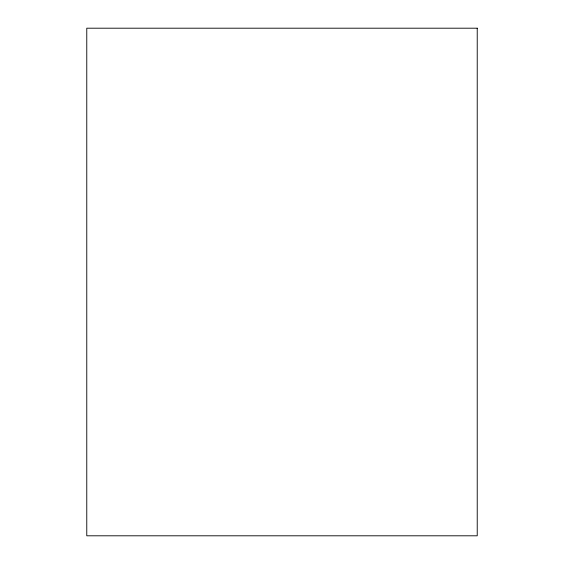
<?xml version="1.0" encoding="UTF-8"?>
<svg xmlns="http://www.w3.org/2000/svg" width="564" height="564" viewBox="0 0 564 564"><rect width="100%" height="100%" fill="white"/><g stroke="black" fill="none" stroke-linecap="round" stroke-linejoin="round"><path stroke-width="0.85" d="M477.229 28.2L86.771 28.2L86.771 535.8L477.229 535.8L477.229 28.2"/></g></svg>
